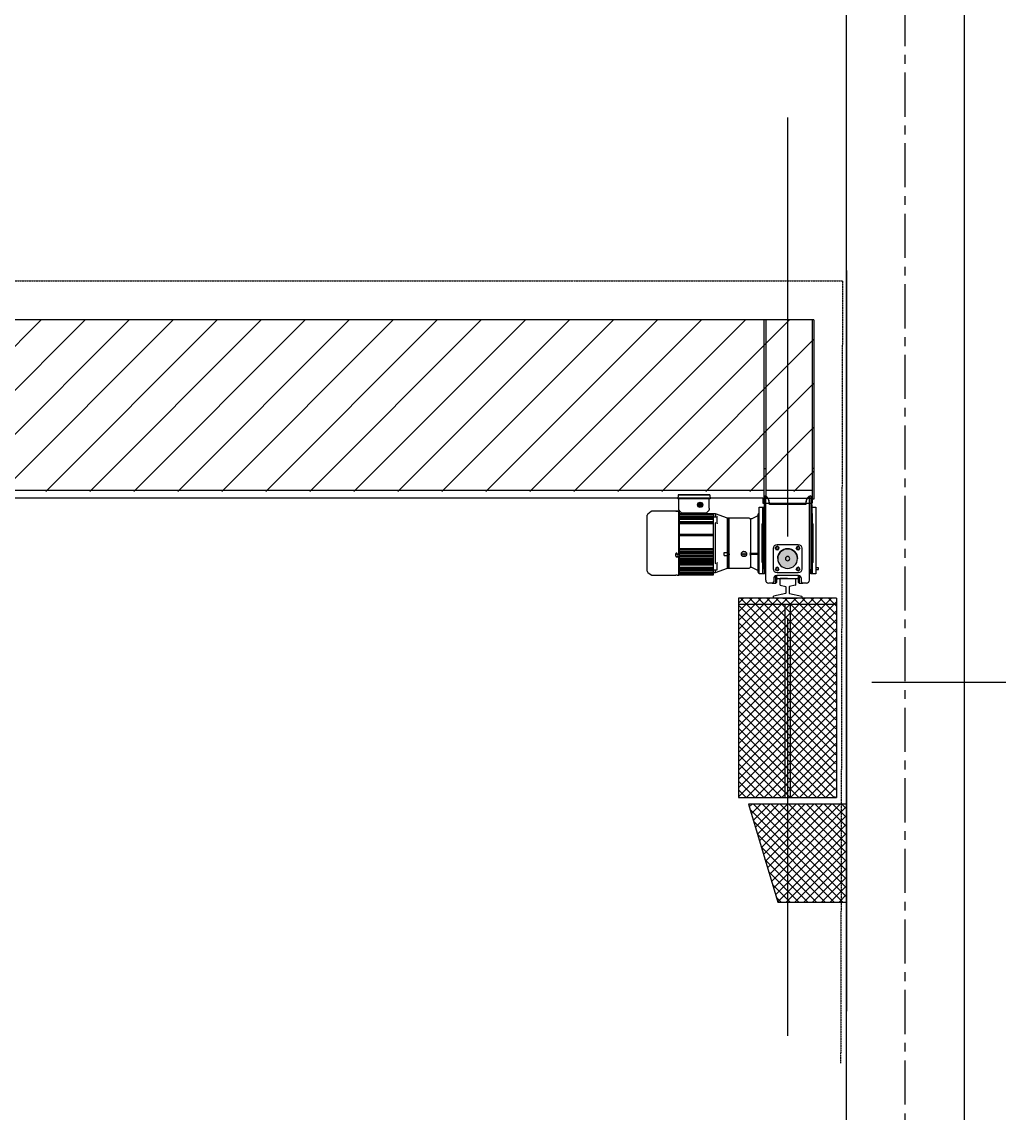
# Model space of a CAD drawing. Extents: x -599358 to 2865263, y -1062760 to 486533.
# Drawn here: x 331155 to 336140, y -696121 to -690553 of the extents above; entities that cross this region are included whole.
import ezdxf

# ---------------------------------------------------------------- set-up
doc = ezdxf.new("R2010")
doc.units = 0
for name, pattern in [('__DASH', [0.35, 0.25, -0.1]), ('CENTER', [2, 1.25, -0.25, 0.25, -0.25]), ('DASH', [0.35, 0.25, -0.1]), ('DOTE', [2.42, 2, -0.2, 0.02, -0.2])]:
    doc.linetypes.add(name, pattern=pattern)
for name, color, linetype in [('06A-01-03', 7, 'Continuous'), ('5剖面线层', 2, 'Continuous'), ('A-AXIS-DOTE', 14, 'DOTE'), ('A-HATCH-1', 252, 'Continuous'), ('A-HATCH-2', 251, 'Continuous'), ('A-LIN-V', 9, 'Continuous'), ('COLUMN', 9, 'Continuous'), ('DIM_ELEV', 3, 'Continuous'), ('DOTE', 1, 'CENTER'), ('FAG16-10.01MA1-被', 7, 'Continuous'), ('FAG16-10.02MA1-被', 7, 'Continuous'), ('FAG16-10MA1-端梁结构', 7, 'Continuous'), ('FAG16-20.02MA1-轴', 7, 'Continuous'), ('FHSGH10105-主梁-01', 7, 'Continuous'), ('FHSGH10105-主梁-02', 7, 'Continuous'), ('FHSGH10105-主梁-04', 7, 'Continuous'), ('FHSGH10105-主梁-06', 7, 'Continuous'), ('G80接口', 7, 'Continuous'), ('G80箱体', 7, 'Continuous'), ('六角头螺栓_M5-135', 7, 'Continuous'), ('后端盖', 7, 'Continuous'), ('左缓冲器_M', 7, 'Continuous'), ('接线盒', 7, 'Continuous'), ('接线盒盖', 7, 'Continuous'), ('机壳', 7, 'Continuous'), ('电机接线盒密封垫', 7, 'Continuous'), ('端梁装置_M', 7, 'Continuous'), ('端盖', 7, 'Continuous'), ('连接板', 7, 'Continuous'), ('齿轴1', 7, 'Continuous')]:
    doc.layers.add(name, color=color, linetype=linetype)

# ---------------------------------------------------------------- blocks, each defined once
blk = doc.blocks.new('zw$F472')
at = {"layer": '5剖面线层'}
h = blk.add_hatch(color=250, dxfattribs=at)
h.dxf.hatch_style = 1
h.paths.add_polyline_path([(78, 46, 1), (14, 46, 1)])
at = {"layer": '左缓冲器_M', "color": 7, "linetype": 'Continuous'}
for p, q in [((0, 80), (0, 12)), ((80, 92), (12, 92)), ((80, 92), (12, 92)), ((92, 12), (92, 80)), ((12, 0), (80, 0))]:
    blk.add_line(p, q, dxfattribs=at)
blk.add_circle((46, 46), 32, dxfattribs=at)
blk.add_circle((46, 46), 32, dxfattribs=at)
for centre, radius, start, end in [((12, 80), 12, 90, 180), ((12, 80), 12, 90, 180), ((12, 80), 5.76, 0, 359.9997), ((12, 80), 5.76, 179.9997, 359.9997), ((46, 46), 32, 0, 179.9997), ((80, 80), 5.77, 0, 359.9997), ((80, 80), 5.76, 138.2865, 359.9997), ((80, 80), 5.76, 179.9997, 359.9997), ((80, 80), 12, 0, 90), ((80, 80), 12, 0, 90), ((80, 80), 5.76, 0, 30.6637), ((12, 12), 12, 180, 270), ((12, 12), 5.76, 0, 359.9997), ((12, 12), 5.76, 179.9997, 359.9997), ((80, 12), 5.76, 0, 359.9997), ((80, 12), 5.76, 179.9997, 359.9997), ((80, 12), 5.77, 240.2721, 271.2954), ((80, 12), 5.77, 240.2724, 271.2951), ((80, 12), 12, 270, 0)]:
    blk.add_arc(centre, radius, start, end, dxfattribs=at)
at = {"layer": '端梁装置_M', "color": 7, "linetype": 'Continuous'}
for centre, start in [((12, 80), 0), ((12, 80), 179.9997), ((80, 80), 0), ((80, 80), 179.9997), ((12, 12), 0), ((12, 12), 179.9997), ((80, 12), 0), ((80, 12), 179.9997)]:
    blk.add_arc(centre, 4.8, start, 359.9997, dxfattribs=at)

msp = doc.modelspace()

# ---------------------------------------------------------------- hatches: boundary and pattern name
at = {"layer": '5剖面线层'}
h = msp.add_hatch(color=4, dxfattribs=at)
h.dxf.hatch_style = 1
h.paths.add_polyline_path([(334601.1, -693017.6, -1), (334628.3, -693017.6, -1)])
h = msp.add_hatch(color=4, dxfattribs=at)
h.dxf.hatch_style = 1
h.paths.add_polyline_path([(335014.7, -693238.5, 0.999997), (334999.6, -693238.5, 0.999997), (335014.7, -693238.5)])
h.paths.add_polyline_path([(335121.5, -693238.5, 0.999997), (335106.5, -693238.5, 0.999997), (335121.5, -693238.5)])
h.paths.add_polyline_path([(335121.5, -693345.3, 0.999997), (335106.5, -693345.3, 0.999996)])
h.paths.add_polyline_path([(335014.7, -693345.3, 0.999997), (334999.6, -693345.3, 0.999997)])
at = {"layer": 'A-HATCH-1'}
h = msp.add_hatch(dxfattribs=at)
h.set_pattern_fill('ANSI31', color=4, scale=100)
h.set_pattern_definition([(45, (2071870.97, -1271056.52), (-112.253202, 112.253202), [])])
h.paths.add_polyline_path([(327410.6, -692074), (335195.3, -692074), (335195.3, -692949), (327410.6, -692949)])
at = {"layer": 'A-HATCH-2'}
h = msp.add_hatch(dxfattribs=at)
h.set_pattern_fill('ANSI37', color=256, scale=20)
h.set_pattern_definition([(45, (2088335.228, -1269966.52), (-22.4506403, 22.4506403), []), (135, (2088335.228, -1269966.52), (-22.4506403, -22.4506403), [])])
h.paths.add_polyline_path([(335304.8, -694510.4), (335310.6, -693494.2), (334810.6, -693494.2), (334810.6, -694510.4)])
h = msp.add_hatch(dxfattribs=at)
h.set_pattern_fill('ANSI37', color=256, scale=20)
h.set_pattern_definition([(45, (2088390.966, -1270556.52), (-22.4506403, 22.4506403), []), (135, (2088390.966, -1270556.52), (-22.4506403, -22.4506403), [])])
h.paths.add_polyline_path([(335360.6, -695044.2), (335360.6, -694544.2), (334860.6, -694544.2), (335010.6, -695044.2)])

# ---------------------------------------------------------------- linework, layer by layer
at = {"color": 4, "ltscale": 0.5}
for p, q in [((335060.6, -691041.5), (335060.6, -693180)), ((335020.6, -693395.6), (335020.6, -693426.7)), ((335021.9, -693428.2), (335050.9, -693434.9)), ((335060.6, -693394), (335022.2, -693394)), ((335052.1, -693436.4), (335052.1, -693468)), ((335060.6, -693394), (335098.9, -693394)), ((335069, -693436.4), (335069, -693468)), ((335099.3, -693428.2), (335070.2, -693434.9)), ((335100.5, -693395.6), (335100.5, -693426.7)), ((335310.6, -693494.2), (334810.6, -693494.2)), ((334810.6, -693494.2), (334810.6, -693525.7)), ((334986.2, -693485.6), (334986.2, -693494.2)), ((335050.9, -693469.6), (334988.2, -693484)), ((335036.2, -693494.2), (335109.8, -693494.2)), ((335070.2, -693469.6), (335132.9, -693484)), ((335183.4, -693494.2), (335109.8, -693494.2)), ((335133.4, -693485.6), (335133.4, -693494.2)), ((335310.6, -693494.2), (335310.6, -693525.7)), ((335310.6, -693525.7), (334810.6, -693525.7)), ((334810.6, -693525.7), (334810.6, -694510.4)), ((335047.1, -693525.7), (335047.1, -694510.4)), ((335074, -693525.7), (335074, -694510.4)), ((335310.6, -693525.7), (335310.6, -694510.4)), ((335060.6, -693595.5), (335060.6, -695726.5)), ((334810.6, -694510.4), (335310.6, -694510.4))]:
    msp.add_line(p, q, dxfattribs=at)
at = {"color": 6, "linetype": 'DASH'}
for p, q in [((327510.6, -691874), (335340.6, -691874)), ((335340.6, -691874), (335331.2, -695866.5))]:
    msp.add_line(p, q, dxfattribs=at)
at = {"color": 4}
msp.add_line((334931.3, -693312.3), (334934.5, -693312.3), dxfattribs=at)
msp.add_lwpolyline([(335218.7, -693339), (335205.1, -693339), (335205.1, -693346.8), (335218.7, -693346.8)], close=True, dxfattribs=at)
at = {"color": 4, "ltscale": 0.5}
for centre, start, end in [((335022.2, -693395.6), 90, 180), ((335022.2, -693426.7), 180, 257), ((335050.6, -693436.4), 0, 77), ((335070.6, -693436.4), 103, 180), ((335098.9, -693395.6), 0, 90), ((335098.9, -693426.7), 283, 0), ((334987.8, -693485.6), 103, 180), ((335050.6, -693468), 283, 0), ((335070.6, -693468), 180, 257), ((335131.9, -693485.6), 0, 77)]:
    msp.add_arc(centre, 1.57, start, end, dxfattribs=at)
at = {"layer": '06A-01-03', "color": 4, "linetype": 'Continuous'}
for p, q in [((334364.6, -693051.3), (334347.8, -693064.5)), ((334490.1, -693049.6), (334369.5, -693049.6)), ((334490.1, -693050.1), (334490.1, -693049.6)), ((334505.1, -693050.5), (334494.1, -693050.5)), ((334498, -693049.6), (334498, -693049.7)), ((334505.1, -693049.6), (334498, -693049.6)), ((334498, -693049.7), (334505.1, -693049.7)), ((334498, -693050.5), (334498, -693049.7)), ((334505.1, -693049.6), (334505.1, -693049.7)), ((334505.1, -693049.7), (334505.1, -693050.5)), ((334505.1, -693273.2), (334505.1, -693050.5)), ((334344.8, -693356), (334344.8, -693070.7)), ((334490.1, -693278.7), (334490.1, -693267.7)), ((334498, -693267.7), (334498, -693273.2)), ((334498, -693273.2), (334505.1, -693273.2)), ((334494.1, -693282.4), (334505.1, -693282.4)), ((334505.1, -693282.6), (334494.1, -693282.6)), ((334505.1, -693282.6), (334505.1, -693282.4)), ((334505.1, -693377.1), (334505.1, -693282.6)), ((334347.8, -693362.1), (334364.6, -693375.4)), ((334369.5, -693377.1), (334490.1, -693377.1)), ((334498, -693377.1), (334505.1, -693377.1))]:
    msp.add_line(p, q, dxfattribs=at)
for centre, radius, start, end in [((334369.5, -693057.4), 7.86, 90, 128.1572), ((334494.1, -692967.8), 81.9, 267.251, 272.749), ((334352.6, -693070.7), 7.86, 128.1572, 180), ((334494.1, -693267.6), 3.93, 359.6522, 180.3478), ((334494.1, -693278.5), 3.91, 180.1493, 270.2029), ((334494.1, -693278.6), 3.91, 180.1373, 270.2127), ((334352.6, -693356), 7.86, 180, 231.8428), ((334369.5, -693369.2), 7.86, 231.8428, 270), ((334494.1, -693458.9), 81.9, 87.251, 92.749)]:
    msp.add_arc(centre, radius, start, end, dxfattribs=at)
msp.add_open_spline([(334494.1, -693050.5), (334494, -693050.5), (334493.8, -693050.5), (334493.6, -693050.5), (334493.3, -693050.5), (334492.9, -693050.5), (334492.4, -693050.5), (334491.9, -693050.4), (334491.3, -693050.4), (334490.8, -693050.3), (334490.5, -693050.2), (334490.3, -693050.2), (334490.2, -693050.1), (334490.1, -693050.1), (334490.1, -693050.1), (334490.1, -693050.1)], degree=3, knots=[0, 0, 0, 0, 0.041659, 0.083241, 0.124924, 0.187526, 0.250171, 0.374622, 0.499792, 0.624328, 0.7493, 0.81163, 0.874211, 0.937221, 1, 1, 1, 1], dxfattribs=at)
at = {"layer": 'A-AXIS-DOTE', "linetype": '__DASH', "ltscale": 2}
msp.add_line((357208.3, -693924), (335491, -693924), dxfattribs=at)
at = {"layer": 'A-LIN-V'}
msp.add_line((335360.6, -691821.5), (335360.6, -695601.5), dxfattribs=at)
at = {"layer": 'A-LIN-V', "color": 4}
msp.add_lwpolyline([(335360.6, -695044.2), (335360.6, -694544.2), (334860.6, -694544.2), (335010.6, -695044.2), (335360.6, -695044.2)], dxfattribs=at)
at = {"layer": 'COLUMN'}
msp.add_lwpolyline([(335960.6, -689724), (335960.6, -701424), (335360.6, -701424), (335360.6, -689724), (335960.6, -689724)], dxfattribs=at)
at = {"layer": 'DIM_ELEV'}
for p, q in [((332941.8, -692074), (331941.8, -692074)), ((332241.9, -692984), (331241.9, -692984))]:
    msp.add_line(p, q, dxfattribs=at)
at = {"layer": 'DOTE', "ltscale": 180}
msp.add_line((335660.6, -707237.6), (335660.6, -683185.7), dxfattribs=at)
at = {"layer": 'FAG16-10.01MA1-被', "color": 4, "linetype": 'Continuous'}
for p, q in [((335001.4, -693417.6), (335001.4, -693378.9)), ((335004.7, -693378.3), (335004.7, -693414.3)), ((335116.4, -693414.5), (335116.4, -693378.3)), ((335119.9, -693378.9), (335119.9, -693417.6)), ((334982, -693417.6), (335001.4, -693417.6)), ((335001.4, -693417.6), (335004.7, -693414.3)), ((335004.7, -693414.3), (335005.6, -693398.5)), ((335010.3, -693394), (335110.9, -693394)), ((335115.6, -693398.5), (335116.4, -693414.5)), ((335116.4, -693414.5), (335119.9, -693417.6)), ((335119.9, -693417.6), (335139.1, -693417.6))]:
    msp.add_line(p, q, dxfattribs=at)
for centre, start, end in [((335010.3, -693398.7), 90, 177), ((335110.9, -693398.7), 3, 90)]:
    msp.add_arc(centre, 4.71, start, end, dxfattribs=at)
at = {"layer": 'FAG16-10.02MA1-被', "color": 4, "linetype": 'Continuous'}
for p, q in [((334934.5, -693111.2), (334931.3, -693114.3)), ((334934.5, -693112.3), (334934.5, -693111.2)), ((334939.6, -693111.2), (334934.5, -693111.2)), ((334939.6, -693112.3), (334939.6, -693111.2)), ((335181.5, -693112.3), (335181.5, -693111.2)), ((335186.7, -693111.2), (335181.5, -693111.2)), ((335186.7, -693111.2), (335186.7, -693112.3)), ((335189.8, -693114.3), (335186.7, -693111.2)), ((334931.3, -693114.3), (334931.3, -693115.3)), ((334931.3, -693312.3), (334931.3, -693115.3)), ((334934.5, -693112.3), (334934.5, -693315.5)), ((334939.6, -693112.3), (334939.6, -693315.5)), ((334942.7, -693113.5), (334939.6, -693113.5)), ((335181.5, -693113.5), (335178.4, -693113.5)), ((335181.5, -693112.3), (335181.5, -693315.5)), ((335186.7, -693315.5), (335186.7, -693112.3)), ((335189.8, -693115.3), (335189.8, -693114.3)), ((335189.8, -693115.3), (335189.8, -693312.3)), ((334934.5, -693315.5), (334939.6, -693315.5)), ((334939.6, -693313.1), (334942.7, -693313.1)), ((335178.4, -693313.1), (335181.5, -693313.1)), ((335181.5, -693315.5), (335186.7, -693315.5)), ((335186.7, -693315.5), (335189.8, -693312.3))]:
    msp.add_line(p, q, dxfattribs=at)
at = {"layer": 'FAG16-10MA1-端梁结构', "color": 4, "linetype": 'Continuous'}
for p, q in [((334942.7, -693345.3), (334942.7, -692971.3)), ((334949, -693401.9), (334949, -692971.3)), ((335172.1, -693401.9), (335172.1, -692971.3)), ((335178.4, -692971.3), (335178.4, -693345.3)), ((334934.9, -693060.9), (334934.9, -693029.5)), ((334934.9, -693029.5), (334942.7, -693029.5)), ((334967.9, -693009.2), (335153.3, -693009.2)), ((335153.3, -693015.5), (334967.9, -693015.5)), ((334934.9, -693060.9), (334934.9, -693111.2)), ((334934.9, -693315.5), (334934.9, -693339)), ((335186.3, -693339), (335186.3, -693315.5)), ((334934.9, -693370.5), (334934.9, -693339)), ((334942.7, -693370.5), (334934.9, -693370.5)), ((334942.7, -693345.3), (334942.7, -693370.5)), ((335115.6, -693378.3), (335005.6, -693378.3)), ((335178.4, -693370.5), (335178.4, -693345.3)), ((335186.3, -693370.5), (335178.4, -693370.5)), ((335186.3, -693339), (335186.3, -693370.5)), ((334982, -693417.6), (334964.7, -693417.6)), ((334989.9, -693394), (334989.9, -693409.7)), ((335131.3, -693409.7), (335131.3, -693394)), ((335156.4, -693417.6), (335139.1, -693417.6))]:
    msp.add_line(p, q, dxfattribs=at)
for centre, radius, start, end in [((334929.1, -693007.6), 38.7, 357.6766, 69.5037), ((334913, -693012.8), 54.9, 357.2127, 49.0501), ((335192, -693007.6), 38.7, 110.4963, 182.3234), ((335208.1, -693012.8), 54.9, 130.9499, 182.7873), ((335060.6, -693291.9), 11, 0, 180), ((335060.6, -693291.9), 11, 180, 0), ((334967.9, -693345.3), 25.1, 180, 221.4096), ((335005.6, -693394), 15.7, 90, 180), ((335115.6, -693394), 15.7, 0, 90), ((335153.3, -693345.3), 25.1, 318.5904, 0), ((334964.7, -693401.9), 15.7, 180, 270), ((334982, -693409.7), 7.86, 270, 0), ((335139.1, -693409.7), 7.86, 180, 270), ((335156.4, -693401.9), 15.7, 270, 0)]:
    msp.add_arc(centre, radius, start, end, dxfattribs=at)
at = {"layer": 'FAG16-20.02MA1-轴', "color": 4, "linetype": 'Continuous'}
for p, q in [((334916, -693060.9), (334916, -693029.5)), ((334916, -693029.5), (334934.9, -693029.5)), ((334934.9, -693029.5), (334934.9, -693060.9)), ((335186.3, -693029.5), (335205.1, -693029.5)), ((335205.1, -693029.5), (335205.1, -693060.9)), ((334916, -693339), (334916, -693060.9)), ((334934.9, -693111.2), (334934.9, -693060.9)), ((335205.1, -693060.9), (335205.1, -693339)), ((334934.9, -693339), (334934.9, -693315.5)), ((335186.3, -693315.5), (335186.3, -693339)), ((334916, -693370.5), (334916, -693339)), ((334934.9, -693370.5), (334916, -693370.5)), ((334934.9, -693339), (334934.9, -693370.5)), ((335186.3, -693370.5), (335186.3, -693339)), ((335205.1, -693370.5), (335186.3, -693370.5)), ((335205.1, -693339), (335205.1, -693370.5))]:
    msp.add_line(p, q, dxfattribs=at)
at = {"layer": 'FHSGH10105-主梁-01', "color": 4, "linetype": 'Continuous'}
for p, q in [((335186.3, -692074), (335186.3, -692832)), ((335195.3, -692074), (335195.3, -692832)), ((335195.3, -692832), (335186.3, -692832)), ((335186.3, -692832), (335186.3, -692989.1)), ((335195.3, -692832), (335195.3, -692989.1)), ((335195.3, -692989.1), (335186.3, -692989.1))]:
    msp.add_line(p, q, dxfattribs=at)
at = {"layer": 'FHSGH10105-主梁-02', "color": 4, "linetype": 'Continuous'}
for p, q in [((334941.5, -692831.6), (334941.5, -692074)), ((334950.6, -692831.6), (334950.6, -692074)), ((334941.5, -692831.6), (334950.6, -692831.6)), ((334941.5, -692984), (334941.5, -692831.6)), ((334950.6, -692984), (334950.6, -692831.6)), ((334941.5, -692984), (334950.6, -692984))]:
    msp.add_line(p, q, dxfattribs=at)
at = {"layer": 'FHSGH10105-主梁-04', "color": 4, "linetype": 'Continuous'}
msp.add_line((335195.3, -692074), (327410.6, -692074), dxfattribs=at)
at = {"layer": 'FHSGH10105-主梁-06', "color": 4, "linetype": 'Continuous'}
for p, q in [((334941.5, -692944.7), (327410.6, -692944.7)), ((334934.9, -692984), (327410.6, -692984)), ((335186.3, -692944.7), (334950.6, -692944.7))]:
    msp.add_line(p, q, dxfattribs=at)
at = {"layer": 'G80接口', "color": 4, "linetype": 'Continuous'}
for p, q in [((334693.6, -693064), (334682.6, -693064)), ((334682.6, -693069.4), (334682.6, -693076.4)), ((334682.6, -693078.2), (334701.5, -693078.2)), ((334682.6, -693087.9), (334682.6, -693079)), ((334682.6, -693103.4), (334682.6, -693093.6)), ((334693.6, -693064), (334693.6, -693077.6)), ((334753.4, -693086), (334693.6, -693064)), ((334693.6, -693317), (334693.6, -693109.7)), ((334701.5, -693077.6), (334701.5, -693078.2)), ((334701.5, -693079), (334701.5, -693078.2)), ((334701.5, -693087.9), (334701.5, -693079)), ((334701.5, -693090), (334701.5, -693087.9)), ((334701.5, -693113.2), (334701.5, -693090)), ((334753.4, -693260.5), (334753.4, -693086)), ((334761.2, -693086), (334753.4, -693086)), ((334761.2, -693340.6), (334761.2, -693086)), ((334682.6, -693166.6), (334682.6, -693111.7)), ((334701.5, -693113.2), (334701.5, -693115.4)), ((334682.6, -693240.6), (334682.6, -693174.2)), ((334682.6, -693255.3), (334682.6, -693246.5)), ((334682.6, -693272.2), (334682.6, -693264.4)), ((334736.4, -693260.5), (334753.4, -693260.5)), ((334736.4, -693276.2), (334753.4, -693276.2)), ((334753.4, -693276.2), (334753.4, -693260.5)), ((334753.4, -693340.6), (334753.4, -693276.2)), ((334682.6, -693290.1), (334682.6, -693281.7)), ((334682.6, -693303), (334682.6, -693296.1)), ((334682.6, -693314.9), (334682.6, -693310)), ((334682.6, -693333), (334682.6, -693323.2)), ((334701.5, -693311.2), (334701.5, -693313.5)), ((334701.5, -693336.6), (334701.5, -693313.5)), ((334682.6, -693347.7), (334682.6, -693338.7)), ((334682.6, -693348.5), (334701.5, -693348.5)), ((334682.6, -693362.6), (334693.6, -693362.6)), ((334693.6, -693362.6), (334753.4, -693340.6)), ((334693.6, -693362.6), (334693.6, -693349.1)), ((334701.5, -693338.7), (334701.5, -693336.6)), ((334701.5, -693347.7), (334701.5, -693338.7)), ((334701.5, -693348.5), (334701.5, -693347.7)), ((334701.5, -693348.5), (334701.5, -693349)), ((334753.4, -693340.6), (334761.2, -693340.6))]:
    msp.add_line(p, q, dxfattribs=at)
for centre, radius, start, end in [((334694, -693077.6), 0.34, 179.73, 207.9231), ((334694.5, -693109.6), 0.868, 162.6356, 180.433), ((333125.2, -692607.4), 1646.8, 342.2529, 342.3125), ((334708.1, -693268.3), 29.4, 344.4802, 15.5198), ((334694.5, -693317), 0.868, 179.567, 197.3644), ((333124.7, -693819.4), 1647.3, 17.6875, 17.747), ((334694, -693349.1), 0.34, 152.0769, 180.27)]:
    msp.add_arc(centre, radius, start, end, dxfattribs=at)
for points, knots in [([(334693.7, -693077.7), (334693.7, -693077.8), (334693.7, -693077.8), (334693.8, -693077.9), (334693.9, -693078), (334693.9, -693078.1), (334694, -693078.1), (334694, -693078.1), (334694, -693078.1), (334694, -693078.1), (334694, -693078.1), (334694.1, -693078.1), (334694.1, -693078.2), (334694.1, -693078.2), (334694.2, -693078.2), (334694.2, -693078.2), (334694.2, -693078.2), (334694.2, -693078.2), (334694.2, -693078.2), (334694.2, -693078.2), (334694.2, -693078.2), (334694.2, -693078.2), (334694.2, -693078.2), (334694.2, -693078.2)], [0, 0, 0, 0, 0.125, 0.25, 0.375, 0.5, 0.625, 0.625, 0.65625, 0.65625, 0.6875, 0.75, 0.875, 0.875, 0.9375, 0.96875, 0.984375, 0.988281, 0.988281, 0.990234, 0.990234, 0.992187, 1, 1, 1, 1]), ([(334693.7, -693348.9), (334693.7, -693348.9), (334693.7, -693348.8), (334693.8, -693348.7), (334693.9, -693348.6), (334693.9, -693348.6), (334693.9, -693348.6), (334694, -693348.6), (334694, -693348.5), (334694, -693348.5), (334694.1, -693348.5), (334694.1, -693348.5), (334694.1, -693348.5), (334694.2, -693348.5), (334694.2, -693348.5), (334694.2, -693348.5), (334694.2, -693348.5), (334694.2, -693348.5), (334694.2, -693348.5), (334694.2, -693348.5), (334694.2, -693348.5)], [0, 0, 0, 0, 0.125, 0.25, 0.375, 0.5, 0.5, 0.5625, 0.5625, 0.625, 0.75, 0.875, 0.875, 0.9375, 0.96875, 0.984375, 0.988281, 0.988281, 0.992188, 1, 1, 1, 1])]:
    msp.add_open_spline(points, degree=3, knots=knots, dxfattribs=at)
at = {"layer": 'G80箱体', "color": 4, "linetype": 'Continuous'}
for p, q in [((334761.2, -693086), (334761.2, -693340.6)), ((334864.9, -693086), (334761.2, -693086)), ((334870.2, -693089.2), (334873.7, -693089.2)), ((334871.2, -693092.5), (334871.2, -693262.8)), ((334878.3, -693089.2), (334873.7, -693089.2)), ((334908.1, -693073.5), (334878.3, -693089.2)), ((334911.3, -693071.9), (334908.1, -693073.5)), ((334911.3, -693362.6), (334911.3, -693064)), ((334916, -693064), (334911.3, -693064)), ((334870.2, -693262.9), (334870.2, -693273.7)), ((334871.2, -693273.8), (334871.2, -693334.1)), ((334878.3, -693266), (334873.7, -693266)), ((334878.3, -693270.7), (334873.7, -693270.7)), ((334908.1, -693266), (334878.3, -693266)), ((334878.3, -693266), (334878.3, -693270.7)), ((334908.1, -693270.7), (334878.3, -693270.7)), ((334761.2, -693340.6), (334864.9, -693340.6)), ((334873.7, -693337.5), (334870.2, -693337.5)), ((334878.3, -693337.5), (334873.7, -693337.5)), ((334908.1, -693353.1), (334878.3, -693337.5)), ((334908.1, -693353.1), (334911.3, -693354.7)), ((334911.3, -693362.6), (334916, -693362.6))]:
    msp.add_line(p, q, dxfattribs=at)
for radius in [13.4, 5.43]:
    msp.add_circle((334838.2, -693268.3), radius, dxfattribs=at)
for centre, radius, start, end in [((334864.9, -693092.3), 6.29, 30.4106, 90), ((334864.9, -693092.5), 6.35, 359.9808, 32.043), ((334908.1, -693262.8), 3.14, 270, 0), ((334908.1, -693273.8), 3.14, 0, 90), ((334864.9, -693334.3), 6.29, 270, 329.6107), ((334864.9, -693334.1), 6.35, 327.9569, 0.0193)]:
    msp.add_arc(centre, radius, start, end, dxfattribs=at)
for points, degree, knots in [([(334873.7, -693266), (334873.1, -693266), (334872.5, -693265.7), (334871.9, -693265.5), (334871.4, -693265.1), (334871.1, -693264.9), (334870.9, -693264.7), (334870.7, -693264.4), (334870.6, -693264.2), (334870.4, -693263.9), (334870.3, -693263.6), (334870.3, -693263.3), (334870.2, -693262.9)], 2, [0, 0, 0, 0.25, 0.25, 0.5, 0.5, 0.625, 0.625, 0.75, 0.75, 0.875, 0.875, 1, 1, 1]), ([(334870.2, -693273.7), (334870.3, -693273.1), (334870.6, -693272.5), (334870.7, -693272.2), (334870.9, -693272), (334871.1, -693271.7), (334871.4, -693271.5), (334871.9, -693271.1), (334872.5, -693270.9), (334873.1, -693270.7), (334873.7, -693270.7)], 2, [0, 0, 0, 0.25, 0.25, 0.375, 0.375, 0.5, 0.5, 0.75, 0.75, 1, 1, 1]), ([(334871.2, -693262.8), (334871.2, -693263.2), (334871.3, -693263.6), (334871.6, -693264.4), (334871.8, -693264.7), (334872.4, -693265.3), (334872.8, -693265.6), (334873.5, -693265.9), (334873.9, -693266), (334874.4, -693266)], 3, [0, 0, 0, 0, 0.25, 0.25, 0.5, 0.5, 0.75, 0.75, 1, 1, 1, 1]), ([(334874.4, -693270.7), (334873.9, -693270.7), (334873.5, -693270.8), (334872.8, -693271.1), (334872.4, -693271.3), (334871.8, -693271.9), (334871.6, -693272.2), (334871.3, -693273), (334871.2, -693273.4), (334871.2, -693273.8)], 3, [0, 0, 0, 0, 0.25, 0.25, 0.5, 0.5, 0.75, 0.75, 1, 1, 1, 1])]:
    msp.add_open_spline(points, degree=degree, knots=knots, dxfattribs=at)
at = {"layer": '六角头螺栓_M5-135', "color": 4, "linetype": 'Continuous'}
for p, q in [((334663.3, -693085.5), (334508.2, -693085.5)), ((334682.6, -693085.5), (334663.3, -693085.5)), ((334508.2, -693341.1), (334663.3, -693341.1)), ((334663.3, -693341.1), (334682.6, -693341.1))]:
    msp.add_line(p, q, dxfattribs=at)
at = {"layer": '后端盖', "color": 4, "linetype": 'Continuous'}
for p, q in [((334508.2, -693052.2), (334505.1, -693052.2)), ((334508.2, -693052.5), (334508.2, -693052.2)), ((334508.2, -693052.5), (334508.2, -693053.8)), ((334508.2, -693053.8), (334508.2, -693061.6)), ((334508.2, -693077.8), (334505.1, -693077.8)), ((334508.2, -693069.4), (334508.2, -693076.4)), ((334508.2, -693078.2), (334508.2, -693088.8)), ((334508.2, -693100.2), (334508.2, -693100)), ((334508.2, -693100.2), (334508.2, -693103.4)), ((334508.2, -693110.9), (334508.2, -693166.6)), ((334508.2, -693173), (334508.2, -693240.6)), ((334508.2, -693246.5), (334508.2, -693255)), ((334508.2, -693260.9), (334508.2, -693275.7)), ((334508.2, -693281.7), (334508.2, -693290.1)), ((334508.2, -693296.1), (334508.2, -693303.7)), ((334508.2, -693310), (334508.2, -693315.7)), ((334508.2, -693323.7), (334508.2, -693326.4)), ((334508.2, -693326.6), (334508.2, -693326.4)), ((334505.1, -693348.9), (334508.2, -693348.9)), ((334505.1, -693374.4), (334508.2, -693374.4)), ((334508.2, -693337.8), (334508.2, -693348.5)), ((334508.2, -693374.1), (334508.2, -693374.4))]:
    msp.add_line(p, q, dxfattribs=at)
msp.add_circle((334494.1, -693268.3), 2.55, dxfattribs=at)
at = {"layer": '接线盒', "color": 4, "linetype": 'Continuous'}
for p, q in [((334506.3, -693035.2), (334505.5, -692986.9)), ((334660.2, -693035.2), (334661, -692986.9)), ((334506.5, -693043.8), (334506.3, -693035.2)), ((334521.7, -693060), (334507.4, -693046)), ((334659.1, -693046), (334644.8, -693060)), ((334660.2, -693035.2), (334660, -693043.8)), ((334521.7, -693060), (334522.3, -693060)), ((334528.6, -693060), (334522.3, -693060)), ((334528.6, -693060), (334530.2, -693060)), ((334636.3, -693060), (334530.2, -693060)), ((334636.3, -693060), (334637.9, -693060)), ((334644.2, -693060), (334637.9, -693060)), ((334644.2, -693060), (334644.8, -693060))]:
    msp.add_line(p, q, dxfattribs=at)
msp.add_circle((334614.7, -693017.6), 13.6, dxfattribs=at)
for centre, start, end in [((334509.6, -693043.7), 181, 225.5), ((334656.9, -693043.7), 314.5, 359)]:
    msp.add_arc(centre, 3.14, start, end, dxfattribs=at)
at = {"layer": '接线盒盖', "color": 4, "linetype": 'Continuous'}
for p, q in [((334501.8, -692968.9), (334501.5, -692986.9)), ((334509.4, -692986.9), (334501.5, -692986.9)), ((334502.6, -692967.5), (334501.9, -692967.6)), ((334509.7, -692968.1), (334502.6, -692968.1)), ((334663.8, -692967), (334502.7, -692967)), ((334657.1, -692986.9), (334509.4, -692986.9)), ((334656.8, -692968.1), (334509.7, -692968.1)), ((334663.9, -692968.1), (334656.8, -692968.1)), ((334665, -692986.9), (334657.1, -692986.9)), ((334663.9, -692967.5), (334663.9, -692967)), ((334663.9, -692967.5), (334663.9, -692968.1)), ((334664.6, -692968.9), (334665, -692986.9))]:
    msp.add_line(p, q, dxfattribs=at)
for centre, radius, start, end in [((334502.6, -692968.9), 0.786, 90.0038, 178.9962), ((334502.7, -692967.8), 0.791, 91.7381, 170.9141), ((334502.7, -692967.8), 0.785, 171.2492, 179.0027), ((334502.7, -692967.8), 0.786, 90, 91.4003), ((334507.6, -692967.3), 5, 176.8455, 183.1545), ((334663.8, -692967.8), 0.786, 88.5997, 90), ((334663.8, -692967.8), 0.79, 8.9843, 88.3635)]:
    msp.add_arc(centre, radius, start, end, dxfattribs=at)
msp.add_open_spline([(334663.9, -692968.1), (334664.1, -692968.1), (334664.3, -692968.2), (334664.6, -692968.4), (334664.6, -692968.6), (334664.6, -692968.9)], degree=3, knots=[0, 0, 0, 0, 0.5, 0.5, 1, 1, 1, 1], dxfattribs=at)
at = {"layer": '机壳', "color": 4, "linetype": 'Continuous'}
for p, q in [((334508.2, -693061.6), (334508.2, -693064.7)), ((334508.2, -693061.6), (334682.6, -693061.6)), ((334508.2, -693064.7), (334508.2, -693069.4)), ((334508.2, -693064.7), (334682.6, -693064.7)), ((334508.2, -693069.4), (334682.6, -693069.4)), ((334508.2, -693076.4), (334508.2, -693080.6)), ((334508.2, -693076.4), (334682.6, -693076.4)), ((334508.2, -693080.6), (334682.6, -693080.6)), ((334508.2, -693083.9), (334682.6, -693083.9)), ((334508.2, -693086.1), (334508.2, -693090.9)), ((334508.2, -693086.1), (334682.6, -693086.1)), ((334508.2, -693090.9), (334508.2, -693100)), ((334508.2, -693090.9), (334682.6, -693090.9)), ((334508.2, -693102.9), (334682.6, -693102.9)), ((334508.2, -693103.4), (334508.2, -693105.5)), ((334508.2, -693103.4), (334682.6, -693103.4)), ((334508.2, -693105.5), (334508.2, -693110.9)), ((334508.2, -693105.5), (334682.6, -693105.5)), ((334682.6, -693064.7), (334682.6, -693061.6)), ((334682.6, -693069.4), (334682.6, -693064.7)), ((334682.6, -693080.6), (334682.6, -693076.4)), ((334682.6, -693090.9), (334682.6, -693086.1)), ((334682.6, -693093.6), (334682.6, -693090.9)), ((334682.6, -693105.5), (334682.6, -693103.4)), ((334682.6, -693111.7), (334682.6, -693105.5)), ((334508.2, -693112.6), (334682.6, -693112.6)), ((334508.2, -693166.6), (334508.2, -693168.8)), ((334508.2, -693166.6), (334682.6, -693166.6)), ((334682.6, -693168.8), (334682.6, -693166.6)), ((334508.2, -693168.8), (334508.2, -693173)), ((334508.2, -693168.8), (334682.6, -693168.8)), ((334508.2, -693174.2), (334682.6, -693174.2)), ((334682.6, -693173.6), (334682.6, -693168.8)), ((334508.2, -693240.6), (334508.2, -693242.9)), ((334508.2, -693240.6), (334682.6, -693240.6)), ((334508.2, -693242.9), (334508.2, -693245.7)), ((334508.2, -693242.9), (334682.6, -693242.9)), ((334508.2, -693246.5), (334682.6, -693246.5)), ((334508.2, -693255), (334682.6, -693255)), ((334508.2, -693255.7), (334508.2, -693258.1)), ((334508.2, -693258.1), (334508.2, -693264.4)), ((334508.2, -693258.1), (334682.6, -693258.1)), ((334508.2, -693264.4), (334682.6, -693264.4)), ((334508.2, -693272.2), (334508.2, -693278.5)), ((334508.2, -693272.2), (334682.6, -693272.2)), ((334682.6, -693242.9), (334682.6, -693240.6)), ((334682.6, -693246.1), (334682.6, -693242.9)), ((334682.6, -693258.1), (334682.6, -693255.3)), ((334682.6, -693264.4), (334682.6, -693258.1)), ((334682.6, -693278.5), (334682.6, -693272.2)), ((334508.2, -693278.5), (334508.2, -693280.9)), ((334508.2, -693278.5), (334682.6, -693278.5)), ((334508.2, -693281.7), (334682.6, -693281.7)), ((334508.2, -693290.1), (334682.6, -693290.1)), ((334508.2, -693290.9), (334508.2, -693293.7)), ((334508.2, -693293.7), (334508.2, -693296.1)), ((334508.2, -693293.7), (334682.6, -693293.7)), ((334508.2, -693296.1), (334682.6, -693296.1)), ((334508.2, -693302.4), (334682.6, -693302.4)), ((334508.2, -693303.7), (334508.2, -693307.8)), ((334508.2, -693307.8), (334508.2, -693310)), ((334508.2, -693307.8), (334682.6, -693307.8)), ((334508.2, -693310), (334682.6, -693310)), ((334508.2, -693314.1), (334682.6, -693314.1)), ((334508.2, -693315.7), (334508.2, -693321.1)), ((334508.2, -693321.1), (334508.2, -693323.2)), ((334508.2, -693321.1), (334682.6, -693321.1)), ((334508.2, -693323.2), (334682.6, -693323.2)), ((334508.2, -693323.7), (334682.6, -693323.7)), ((334508.2, -693326.6), (334508.2, -693335.7)), ((334682.6, -693281.3), (334682.6, -693278.5)), ((334682.6, -693293.7), (334682.6, -693290.5)), ((334682.6, -693296.1), (334682.6, -693293.7)), ((334682.6, -693307.8), (334682.6, -693303)), ((334682.6, -693310), (334682.6, -693307.8)), ((334682.6, -693321.1), (334682.6, -693314.9)), ((334682.6, -693323.2), (334682.6, -693321.1)), ((334682.6, -693335.7), (334682.6, -693333)), ((334508.2, -693335.7), (334508.2, -693340.5)), ((334508.2, -693335.7), (334682.6, -693335.7)), ((334508.2, -693340.5), (334682.6, -693340.5)), ((334508.2, -693342.7), (334682.6, -693342.7)), ((334508.2, -693346), (334508.2, -693350.2)), ((334508.2, -693346), (334682.6, -693346)), ((334508.2, -693350.2), (334682.6, -693350.2)), ((334508.2, -693350.6), (334508.2, -693359.5)), ((334508.2, -693359.5), (334508.2, -693360.7)), ((334508.2, -693359.5), (334682.6, -693359.5)), ((334508.2, -693360.7), (334508.2, -693366)), ((334508.2, -693360.7), (334682.6, -693360.7)), ((334508.2, -693366), (334508.2, -693366.9)), ((334508.2, -693366), (334682.6, -693366)), ((334508.2, -693366.9), (334508.2, -693370.7)), ((334508.2, -693366.9), (334682.6, -693366.9)), ((334508.2, -693370.7), (334508.2, -693371.3)), ((334508.2, -693370.7), (334682.6, -693370.7)), ((334508.2, -693371.3), (334508.2, -693373.9)), ((334508.2, -693371.3), (334682.6, -693371.3)), ((334508.2, -693373.9), (334508.2, -693374.3)), ((334508.2, -693373.9), (334682.6, -693373.9)), ((334508.2, -693374.3), (334682.6, -693374.3)), ((334682.6, -693340.5), (334682.6, -693335.7)), ((334682.6, -693350.2), (334682.6, -693346)), ((334682.6, -693359.5), (334682.6, -693350.2)), ((334682.6, -693360.7), (334682.6, -693359.5)), ((334682.6, -693366), (334682.6, -693360.7)), ((334682.6, -693366.9), (334682.6, -693366)), ((334682.6, -693370.7), (334682.6, -693366.9)), ((334682.6, -693371.3), (334682.6, -693370.7)), ((334682.6, -693373.9), (334682.6, -693371.3)), ((334682.6, -693374.3), (334682.6, -693373.9))]:
    msp.add_line(p, q, dxfattribs=at)
at = {"layer": '电机接线盒密封垫', "color": 4, "linetype": 'Continuous'}
for p, q in [((334523.9, -693060), (334523.9, -693061.6)), ((334642.6, -693061.6), (334642.6, -693060))]:
    msp.add_line(p, q, dxfattribs=at)
at = {"layer": '端盖', "color": 4, "linetype": 'Continuous'}
for p, q in [((335186.3, -693016.9), (335178.4, -693016.9)), ((335186.3, -693062.3), (335186.3, -693016.9)), ((335186.3, -693062.3), (335186.3, -693111.2))]:
    msp.add_line(p, q, dxfattribs=at)
at = {"layer": '连接板', "color": 4, "linetype": 'Continuous'}
for p, q in [((334934.9, -692984), (335186.3, -692984)), ((334934.9, -692984), (334934.9, -693009.2)), ((335186.3, -692984), (335186.3, -693009.2)), ((334934.9, -693009.2), (334967.9, -693009.2)), ((335153.3, -693009.2), (335186.3, -693009.2))]:
    msp.add_line(p, q, dxfattribs=at)
at = {"layer": '齿轴1', "color": 4, "linetype": 'Continuous'}
msp.add_line((334762, -693270.8), (334762, -693272.4), dxfattribs=at)
msp.add_arc((335119.7, -693268.6), 357.7, 179.9326, 180.0831, dxfattribs=at)
msp.add_open_spline([(334762, -693264.2), (334762, -693264), (334762, -693263.7), (334762, -693263.1), (334762, -693262.3)], degree=2, knots=[0, 0, 0, 0.5, 0.5, 1, 1, 1], dxfattribs=at)

# ---------------------------------------------------------------- block references
at = {"color": 4, "xscale": -1.571585729816195, "yscale": 1.571585729816195, "zscale": 1.571585729816195, "rotation": 359.9999999998954}
msp.add_blockref('zw$F472', (335132.9, -693364.2), dxfattribs=at)

doc.saveas('drawing.dxf')
